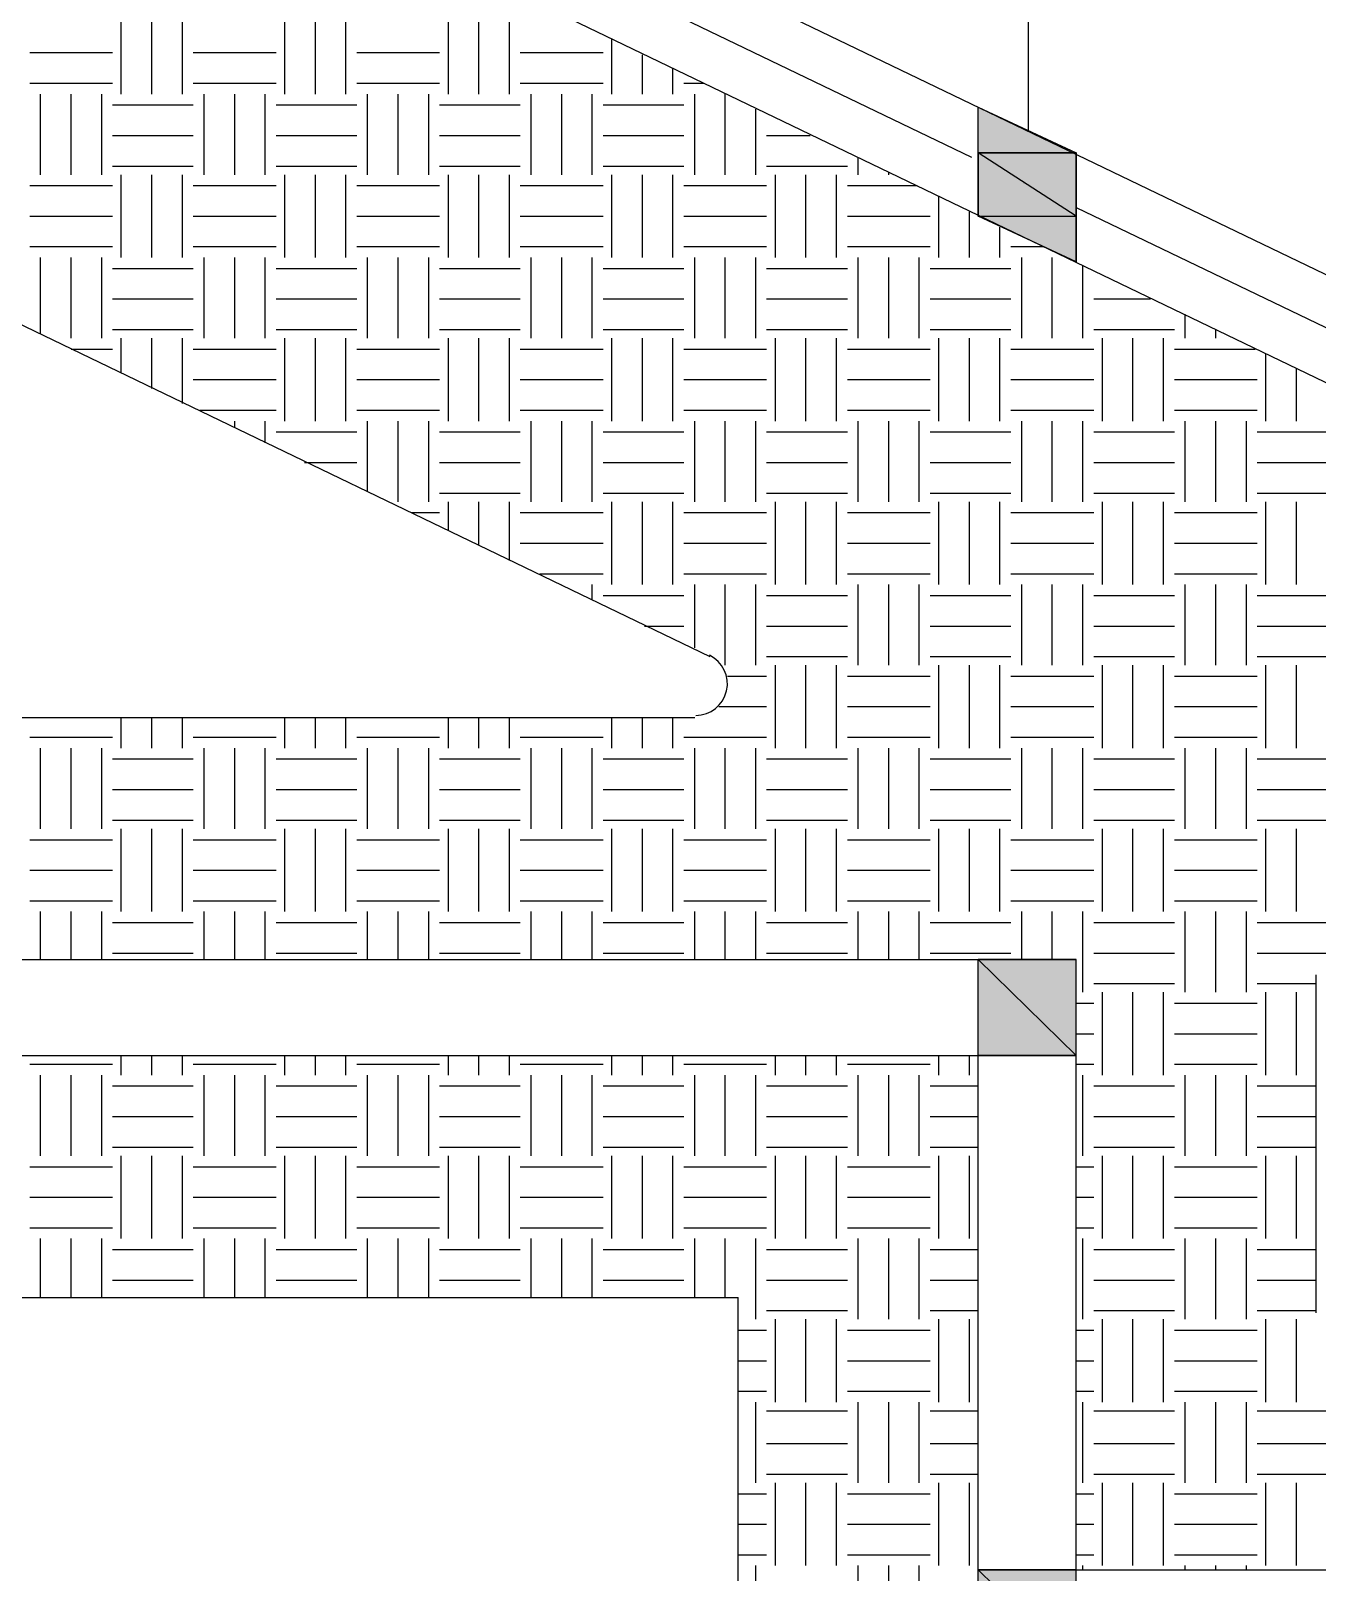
# Model space of a CAD drawing. Header units: millimetres. Extents: x 3504 to 3889, y 1729 to 1927.
# Drawn here: x 3647.99 to 3672.97, y 1801.25 to 1831.18 of the extents above; entities that cross this region are included whole.
import ezdxf

# ---------------------------------------------------------------- set-up
doc = ezdxf.new("R2010")
doc.units = ezdxf.units.MM

msp = doc.modelspace()

# ---------------------------------------------------------------- hatches: boundary and pattern name
at = {"true_color": 0x000000}
for points in [[(3666.389, 1829.694), (3668.294, 1828.805), (3666.389, 1828.805)], [(3666.389, 1828.805), (3668.294, 1828.805), (3668.294, 1827.578)]]:
    msp.add_hatch(color=18, dxfattribs=at).paths.add_polyline_path(points)
h = msp.add_hatch(color=18, dxfattribs=at)
h.paths.add_polyline_path([(3666.389, 1828.805), (3666.389, 1827.578), (3668.294, 1827.578)])
h.paths.add_polyline_path([(3666.389, 1827.578), (3668.294, 1827.578), (3668.294, 1826.689)])
h = msp.add_hatch(color=18, dxfattribs=at)
h.paths.add_polyline_path([(3668.294, 1813.142), (3666.389, 1813.142), (3668.294, 1811.279)])
h.paths.add_polyline_path([(3666.389, 1813.142), (3668.294, 1811.279), (3666.389, 1811.279)])
h = msp.add_hatch(color=18, dxfattribs=at)
h.paths.add_polyline_path([(3668.294, 1801.289), (3666.389, 1801.289), (3668.294, 1799.426)])
h.paths.add_polyline_path([(3666.389, 1801.289), (3668.294, 1799.426), (3666.389, 1799.426)])

# ---------------------------------------------------------------- linework, layer by layer
at = {"color": 18, "linetype": 'Continuous', "lineweight": -2, "true_color": 0x000000}
for p, q in [((3548.914, 1886.252), (3735.773, 1796.293)), ((3548.914, 1884.177), (3735.773, 1794.177)), ((3561.698, 1866.948), (3661.182, 1819.026)), ((3667.362, 1836.595), (3667.362, 1829.229)), ((3658.176, 1832.615), (3666.262, 1828.721)), ((3649.752, 1829.948), (3649.752, 1831.557)), ((3650.344, 1829.948), (3650.344, 1831.557)), ((3650.937, 1829.948), (3650.937, 1831.557)), ((3652.927, 1829.948), (3652.927, 1831.557)), ((3653.519, 1829.948), (3653.519, 1831.557)), ((3654.112, 1829.948), (3654.112, 1831.557)), ((3656.102, 1829.948), (3656.102, 1831.557)), ((3656.694, 1829.948), (3656.694, 1831.557)), ((3657.287, 1829.948), (3657.287, 1831.557)), ((3659.277, 1829.948), (3659.277, 1831.007)), ((3647.974, 1830.753), (3649.582, 1830.753)), ((3651.149, 1830.753), (3652.757, 1830.753)), ((3654.324, 1830.753), (3655.932, 1830.753)), ((3657.499, 1830.753), (3659.107, 1830.753)), ((3659.869, 1829.948), (3659.869, 1830.71)), ((3660.462, 1829.948), (3660.462, 1830.456)), ((3647.974, 1830.16), (3649.582, 1830.16)), ((3648.185, 1828.382), (3648.185, 1829.948)), ((3648.778, 1828.382), (3648.778, 1829.948)), ((3649.371, 1828.382), (3649.371, 1829.948)), ((3651.149, 1830.16), (3652.757, 1830.16)), ((3651.36, 1828.382), (3651.36, 1829.948)), ((3651.953, 1828.382), (3651.953, 1829.948)), ((3652.546, 1828.382), (3652.546, 1829.948)), ((3654.324, 1830.16), (3655.932, 1830.16)), ((3654.535, 1828.382), (3654.535, 1829.948)), ((3655.128, 1828.382), (3655.128, 1829.948)), ((3655.721, 1828.382), (3655.721, 1829.948)), ((3657.499, 1830.16), (3659.107, 1830.16)), ((3657.71, 1828.382), (3657.71, 1829.948)), ((3658.303, 1828.382), (3658.303, 1829.948)), ((3658.896, 1828.382), (3658.896, 1829.948)), ((3660.674, 1830.16), (3661.055, 1830.16)), ((3660.885, 1828.382), (3660.885, 1829.948)), ((3661.478, 1828.382), (3661.478, 1829.948)), ((3649.582, 1829.737), (3651.149, 1829.737)), ((3652.757, 1829.737), (3654.324, 1829.737)), ((3655.932, 1829.737), (3657.499, 1829.737)), ((3659.107, 1829.737), (3660.674, 1829.737)), ((3662.071, 1828.382), (3662.071, 1829.652)), ((3666.389, 1827.578), (3666.389, 1829.694)), ((3649.582, 1829.144), (3651.149, 1829.144)), ((3652.757, 1829.144), (3654.324, 1829.144)), ((3655.932, 1829.144), (3657.499, 1829.144)), ((3659.107, 1829.144), (3660.674, 1829.144)), ((3662.282, 1829.144), (3663.129, 1829.144)), ((3664.06, 1828.382), (3664.06, 1828.721)), ((3668.294, 1826.689), (3668.294, 1828.805)), ((3649.582, 1828.551), (3651.149, 1828.551)), ((3652.757, 1828.551), (3654.324, 1828.551)), ((3655.932, 1828.551), (3657.499, 1828.551)), ((3659.107, 1828.551), (3660.674, 1828.551)), ((3662.282, 1828.551), (3663.849, 1828.551)), ((3664.653, 1828.382), (3664.653, 1828.424)), ((3647.974, 1828.17), (3649.582, 1828.17)), ((3649.752, 1826.773), (3649.752, 1828.382)), ((3650.344, 1826.773), (3650.344, 1828.382)), ((3650.937, 1826.773), (3650.937, 1828.382)), ((3651.149, 1828.17), (3652.757, 1828.17)), ((3652.927, 1826.773), (3652.927, 1828.382)), ((3653.519, 1826.773), (3653.519, 1828.382)), ((3654.112, 1826.773), (3654.112, 1828.382)), ((3654.324, 1828.17), (3655.932, 1828.17)), ((3656.102, 1826.773), (3656.102, 1828.382)), ((3656.694, 1826.773), (3656.694, 1828.382)), ((3657.287, 1826.773), (3657.287, 1828.382)), ((3657.499, 1828.17), (3659.107, 1828.17)), ((3659.277, 1826.773), (3659.277, 1828.382)), ((3659.869, 1826.773), (3659.869, 1828.382)), ((3660.462, 1826.773), (3660.462, 1828.382)), ((3660.674, 1828.17), (3662.282, 1828.17)), ((3662.452, 1826.773), (3662.452, 1828.382)), ((3663.044, 1826.773), (3663.044, 1828.382)), ((3663.637, 1826.773), (3663.637, 1828.382)), ((3663.849, 1828.17), (3665.203, 1828.17)), ((3667.278, 1828.213), (3667.278, 1828.213)), ((3665.627, 1826.773), (3665.627, 1827.959)), ((3647.974, 1827.578), (3649.582, 1827.578)), ((3651.149, 1827.578), (3652.757, 1827.578)), ((3654.324, 1827.578), (3655.932, 1827.578)), ((3657.499, 1827.578), (3659.107, 1827.578)), ((3660.674, 1827.578), (3662.282, 1827.578)), ((3663.849, 1827.578), (3665.457, 1827.578)), ((3666.219, 1826.773), (3666.219, 1827.662)), ((3668.294, 1827.747), (3676.379, 1823.852)), ((3666.812, 1826.773), (3666.812, 1827.366)), ((3647.974, 1826.985), (3649.582, 1826.985)), ((3651.149, 1826.985), (3652.757, 1826.985)), ((3654.324, 1826.985), (3655.932, 1826.985)), ((3657.499, 1826.985), (3659.107, 1826.985)), ((3660.674, 1826.985), (3662.282, 1826.985)), ((3663.849, 1826.985), (3665.457, 1826.985)), ((3667.024, 1826.985), (3667.659, 1826.985)), ((3648.185, 1825.292), (3648.185, 1826.773)), ((3648.778, 1825.207), (3648.778, 1826.773)), ((3649.371, 1825.207), (3649.371, 1826.773)), ((3651.36, 1825.207), (3651.36, 1826.773)), ((3651.953, 1825.207), (3651.953, 1826.773)), ((3652.546, 1825.207), (3652.546, 1826.773)), ((3654.535, 1825.207), (3654.535, 1826.773)), ((3655.128, 1825.207), (3655.128, 1826.773)), ((3655.721, 1825.207), (3655.721, 1826.773)), ((3657.71, 1825.207), (3657.71, 1826.773)), ((3658.303, 1825.207), (3658.303, 1826.773)), ((3658.896, 1825.207), (3658.896, 1826.773)), ((3660.885, 1825.207), (3660.885, 1826.773)), ((3661.478, 1825.207), (3661.478, 1826.773)), ((3662.071, 1825.207), (3662.071, 1826.773)), ((3664.06, 1825.207), (3664.06, 1826.773)), ((3664.653, 1825.207), (3664.653, 1826.773)), ((3665.246, 1825.207), (3665.246, 1826.773)), ((3667.235, 1825.207), (3667.235, 1826.773)), ((3667.828, 1825.207), (3667.828, 1826.773)), ((3649.582, 1826.562), (3651.149, 1826.562)), ((3652.757, 1826.562), (3654.324, 1826.562)), ((3655.932, 1826.562), (3657.499, 1826.562)), ((3659.107, 1826.562), (3660.674, 1826.562)), ((3662.282, 1826.562), (3663.849, 1826.562)), ((3665.457, 1826.562), (3667.024, 1826.562)), ((3668.421, 1825.207), (3668.421, 1826.604)), ((3649.582, 1825.969), (3651.149, 1825.969)), ((3652.757, 1825.969), (3654.324, 1825.969)), ((3655.932, 1825.969), (3657.499, 1825.969)), ((3659.107, 1825.969), (3660.674, 1825.969)), ((3662.282, 1825.969), (3663.849, 1825.969)), ((3665.457, 1825.969), (3667.024, 1825.969)), ((3668.632, 1825.969), (3669.733, 1825.969)), ((3670.41, 1825.207), (3670.41, 1825.673)), ((3649.582, 1825.376), (3651.149, 1825.376)), ((3649.752, 1824.53), (3649.752, 1825.207)), ((3650.344, 1824.233), (3650.344, 1825.207)), ((3650.937, 1823.937), (3650.937, 1825.207)), ((3652.757, 1825.376), (3654.324, 1825.376)), ((3652.927, 1823.598), (3652.927, 1825.207)), ((3653.519, 1823.598), (3653.519, 1825.207)), ((3654.112, 1823.598), (3654.112, 1825.207)), ((3655.932, 1825.376), (3657.499, 1825.376)), ((3656.102, 1823.598), (3656.102, 1825.207)), ((3656.694, 1823.598), (3656.694, 1825.207)), ((3657.287, 1823.598), (3657.287, 1825.207)), ((3659.107, 1825.376), (3660.674, 1825.376)), ((3659.277, 1823.598), (3659.277, 1825.207)), ((3659.869, 1823.598), (3659.869, 1825.207)), ((3660.462, 1823.598), (3660.462, 1825.207)), ((3662.282, 1825.376), (3663.849, 1825.376)), ((3662.452, 1823.598), (3662.452, 1825.207)), ((3663.044, 1823.598), (3663.044, 1825.207)), ((3663.637, 1823.598), (3663.637, 1825.207)), ((3665.457, 1825.376), (3667.024, 1825.376)), ((3665.627, 1823.598), (3665.627, 1825.207)), ((3666.219, 1823.598), (3666.219, 1825.207)), ((3666.812, 1823.598), (3666.812, 1825.207)), ((3668.632, 1825.376), (3670.199, 1825.376)), ((3668.802, 1823.598), (3668.802, 1825.207)), ((3669.394, 1823.598), (3669.394, 1825.207)), ((3669.987, 1823.598), (3669.987, 1825.207)), ((3671.003, 1825.207), (3671.003, 1825.376)), ((3648.778, 1824.995), (3649.582, 1824.995)), ((3651.149, 1824.995), (3652.757, 1824.995)), ((3654.324, 1824.995), (3655.932, 1824.995)), ((3657.499, 1824.995), (3659.107, 1824.995)), ((3660.674, 1824.995), (3662.282, 1824.995)), ((3663.849, 1824.995), (3665.457, 1824.995)), ((3667.024, 1824.995), (3668.632, 1824.995)), ((3670.199, 1824.995), (3671.765, 1824.995)), ((3671.977, 1823.598), (3671.977, 1824.911)), ((3672.569, 1823.598), (3672.569, 1824.614)), ((3651.149, 1824.403), (3652.757, 1824.403)), ((3654.324, 1824.403), (3655.932, 1824.403)), ((3657.499, 1824.403), (3659.107, 1824.403)), ((3660.674, 1824.403), (3662.282, 1824.403)), ((3663.849, 1824.403), (3665.457, 1824.403)), ((3667.024, 1824.403), (3668.632, 1824.403)), ((3670.199, 1824.403), (3671.807, 1824.403)), ((3651.276, 1823.81), (3652.757, 1823.81)), ((3654.324, 1823.81), (3655.932, 1823.81)), ((3657.499, 1823.81), (3659.107, 1823.81)), ((3660.674, 1823.81), (3662.282, 1823.81)), ((3663.849, 1823.81), (3665.457, 1823.81)), ((3667.024, 1823.81), (3668.632, 1823.81)), ((3670.199, 1823.81), (3671.807, 1823.81)), ((3651.953, 1823.471), (3651.953, 1823.598)), ((3652.546, 1823.175), (3652.546, 1823.598)), ((3652.757, 1823.387), (3654.324, 1823.387)), ((3654.535, 1822.244), (3654.535, 1823.598)), ((3655.128, 1822.032), (3655.128, 1823.598)), ((3655.721, 1822.032), (3655.721, 1823.598)), ((3655.932, 1823.387), (3657.499, 1823.387)), ((3657.71, 1822.032), (3657.71, 1823.598)), ((3658.303, 1822.032), (3658.303, 1823.598)), ((3658.896, 1822.032), (3658.896, 1823.598)), ((3659.107, 1823.387), (3660.674, 1823.387)), ((3660.885, 1822.032), (3660.885, 1823.598)), ((3661.478, 1822.032), (3661.478, 1823.598)), ((3662.071, 1822.032), (3662.071, 1823.598)), ((3662.282, 1823.387), (3663.849, 1823.387)), ((3664.06, 1822.032), (3664.06, 1823.598)), ((3664.653, 1822.032), (3664.653, 1823.598)), ((3665.246, 1822.032), (3665.246, 1823.598)), ((3665.457, 1823.387), (3667.024, 1823.387)), ((3667.235, 1822.032), (3667.235, 1823.598)), ((3667.828, 1822.032), (3667.828, 1823.598)), ((3668.421, 1822.032), (3668.421, 1823.598)), ((3668.632, 1823.387), (3670.199, 1823.387)), ((3670.41, 1822.032), (3670.41, 1823.598)), ((3671.003, 1822.032), (3671.003, 1823.598)), ((3671.596, 1822.032), (3671.596, 1823.598)), ((3671.807, 1823.387), (3673.374, 1823.387)), ((3653.308, 1822.794), (3654.324, 1822.794)), ((3655.932, 1822.794), (3657.499, 1822.794)), ((3659.107, 1822.794), (3660.674, 1822.794)), ((3662.282, 1822.794), (3663.849, 1822.794)), ((3665.457, 1822.794), (3667.024, 1822.794)), ((3668.632, 1822.794), (3670.199, 1822.794)), ((3671.807, 1822.794), (3673.374, 1822.794)), ((3655.932, 1822.201), (3657.499, 1822.201)), ((3659.107, 1822.201), (3660.674, 1822.201)), ((3662.282, 1822.201), (3663.849, 1822.201)), ((3665.457, 1822.201), (3667.024, 1822.201)), ((3668.632, 1822.201), (3670.199, 1822.201)), ((3671.807, 1822.201), (3673.374, 1822.201)), ((3655.382, 1821.82), (3655.932, 1821.82)), ((3656.102, 1821.482), (3656.102, 1822.032)), ((3656.694, 1821.185), (3656.694, 1822.032)), ((3657.287, 1820.889), (3657.287, 1822.032)), ((3657.499, 1821.82), (3659.107, 1821.82)), ((3659.277, 1820.423), (3659.277, 1822.032)), ((3659.869, 1820.423), (3659.869, 1822.032)), ((3660.462, 1820.423), (3660.462, 1822.032)), ((3660.674, 1821.82), (3662.282, 1821.82)), ((3662.452, 1820.423), (3662.452, 1822.032)), ((3663.044, 1820.423), (3663.044, 1822.032)), ((3663.637, 1820.423), (3663.637, 1822.032)), ((3663.849, 1821.82), (3665.457, 1821.82)), ((3665.627, 1820.423), (3665.627, 1822.032)), ((3666.219, 1820.423), (3666.219, 1822.032)), ((3666.812, 1820.423), (3666.812, 1822.032)), ((3667.024, 1821.82), (3668.632, 1821.82)), ((3668.802, 1820.423), (3668.802, 1822.032)), ((3669.394, 1820.423), (3669.394, 1822.032)), ((3669.987, 1820.423), (3669.987, 1822.032)), ((3670.199, 1821.82), (3671.807, 1821.82)), ((3671.977, 1820.423), (3671.977, 1822.032)), ((3672.569, 1820.423), (3672.569, 1822.032)), ((3657.499, 1821.228), (3659.107, 1821.228)), ((3660.674, 1821.228), (3662.282, 1821.228)), ((3663.849, 1821.228), (3665.457, 1821.228)), ((3667.024, 1821.228), (3668.632, 1821.228)), ((3670.199, 1821.228), (3671.807, 1821.228)), ((3657.88, 1820.635), (3659.107, 1820.635)), ((3660.674, 1820.635), (3662.282, 1820.635)), ((3663.849, 1820.635), (3665.457, 1820.635)), ((3667.024, 1820.635), (3668.632, 1820.635)), ((3670.199, 1820.635), (3671.807, 1820.635)), ((3658.303, 1820.423), (3658.303, 1820.423)), ((3658.896, 1820.127), (3658.896, 1820.423)), ((3660.885, 1819.196), (3660.885, 1820.423)), ((3661.478, 1818.857), (3661.478, 1820.423)), ((3662.071, 1818.857), (3662.071, 1820.423)), ((3664.06, 1818.857), (3664.06, 1820.423)), ((3664.653, 1818.857), (3664.653, 1820.423)), ((3665.246, 1818.857), (3665.246, 1820.423)), ((3667.235, 1818.857), (3667.235, 1820.423)), ((3667.828, 1818.857), (3667.828, 1820.423)), ((3668.421, 1818.857), (3668.421, 1820.423)), ((3670.41, 1818.857), (3670.41, 1820.423)), ((3671.003, 1818.857), (3671.003, 1820.423)), ((3671.596, 1818.857), (3671.596, 1820.423)), ((3659.107, 1820.212), (3660.674, 1820.212)), ((3662.282, 1820.212), (3663.849, 1820.212)), ((3665.457, 1820.212), (3667.024, 1820.212)), ((3668.632, 1820.212), (3670.199, 1820.212)), ((3671.807, 1820.212), (3673.374, 1820.212)), ((3659.912, 1819.619), (3660.674, 1819.619)), ((3662.282, 1819.619), (3663.849, 1819.619)), ((3665.457, 1819.619), (3667.024, 1819.619)), ((3668.632, 1819.619), (3670.199, 1819.619)), ((3671.807, 1819.619), (3673.374, 1819.619)), ((3662.282, 1819.026), (3663.849, 1819.026)), ((3662.452, 1817.248), (3662.452, 1818.857)), ((3663.044, 1817.248), (3663.044, 1818.857)), ((3663.637, 1817.248), (3663.637, 1818.857)), ((3665.457, 1819.026), (3667.024, 1819.026)), ((3665.627, 1817.248), (3665.627, 1818.857)), ((3666.219, 1817.248), (3666.219, 1818.857)), ((3666.812, 1817.248), (3666.812, 1818.857)), ((3668.632, 1819.026), (3670.199, 1819.026)), ((3668.802, 1817.248), (3668.802, 1818.857)), ((3669.394, 1817.248), (3669.394, 1818.857)), ((3669.987, 1817.248), (3669.987, 1818.857)), ((3671.807, 1819.026), (3673.374, 1819.026)), ((3671.977, 1817.248), (3671.977, 1818.857)), ((3672.569, 1817.248), (3672.569, 1818.857)), ((3661.52, 1818.645), (3662.282, 1818.645)), ((3663.849, 1818.645), (3665.457, 1818.645)), ((3667.024, 1818.645), (3668.632, 1818.645)), ((3670.199, 1818.645), (3671.807, 1818.645)), ((3661.351, 1818.053), (3662.282, 1818.053)), ((3663.849, 1818.053), (3665.457, 1818.053)), ((3667.024, 1818.053), (3668.632, 1818.053)), ((3670.199, 1818.053), (3671.807, 1818.053)), ((3561.402, 1817.841), (3660.885, 1817.841)), ((3649.752, 1817.248), (3649.752, 1817.841)), ((3650.344, 1817.248), (3650.344, 1817.841)), ((3650.937, 1817.248), (3650.937, 1817.841)), ((3652.927, 1817.248), (3652.927, 1817.841)), ((3653.519, 1817.248), (3653.519, 1817.841)), ((3654.112, 1817.248), (3654.112, 1817.841)), ((3656.102, 1817.248), (3656.102, 1817.841)), ((3656.694, 1817.248), (3656.694, 1817.841)), ((3657.287, 1817.248), (3657.287, 1817.841)), ((3659.277, 1817.248), (3659.277, 1817.841)), ((3659.869, 1817.248), (3659.869, 1817.841)), ((3660.462, 1817.248), (3660.462, 1817.841)), ((3647.974, 1817.46), (3649.582, 1817.46)), ((3651.149, 1817.46), (3652.757, 1817.46)), ((3654.324, 1817.46), (3655.932, 1817.46)), ((3657.499, 1817.46), (3659.107, 1817.46)), ((3660.674, 1817.46), (3662.282, 1817.46)), ((3663.849, 1817.46), (3665.457, 1817.46)), ((3667.024, 1817.46), (3668.632, 1817.46)), ((3670.199, 1817.46), (3671.807, 1817.46)), ((3648.185, 1815.682), (3648.185, 1817.248)), ((3648.778, 1815.682), (3648.778, 1817.248)), ((3649.371, 1815.682), (3649.371, 1817.248)), ((3649.582, 1817.037), (3651.149, 1817.037)), ((3651.36, 1815.682), (3651.36, 1817.248)), ((3651.953, 1815.682), (3651.953, 1817.248)), ((3652.546, 1815.682), (3652.546, 1817.248)), ((3652.757, 1817.037), (3654.324, 1817.037)), ((3654.535, 1815.682), (3654.535, 1817.248)), ((3655.128, 1815.682), (3655.128, 1817.248)), ((3655.721, 1815.682), (3655.721, 1817.248)), ((3655.932, 1817.037), (3657.499, 1817.037)), ((3657.71, 1815.682), (3657.71, 1817.248)), ((3658.303, 1815.682), (3658.303, 1817.248)), ((3658.896, 1815.682), (3658.896, 1817.248)), ((3659.107, 1817.037), (3660.674, 1817.037)), ((3660.885, 1815.682), (3660.885, 1817.248)), ((3661.478, 1815.682), (3661.478, 1817.248)), ((3662.071, 1815.682), (3662.071, 1817.248)), ((3662.282, 1817.037), (3663.849, 1817.037)), ((3664.06, 1815.682), (3664.06, 1817.248)), ((3664.653, 1815.682), (3664.653, 1817.248)), ((3665.246, 1815.682), (3665.246, 1817.248)), ((3665.457, 1817.037), (3667.024, 1817.037)), ((3667.235, 1815.682), (3667.235, 1817.248)), ((3667.828, 1815.682), (3667.828, 1817.248)), ((3668.421, 1815.682), (3668.421, 1817.248)), ((3668.632, 1817.037), (3670.199, 1817.037)), ((3670.41, 1815.682), (3670.41, 1817.248)), ((3671.003, 1815.682), (3671.003, 1817.248)), ((3671.596, 1815.682), (3671.596, 1817.248)), ((3671.807, 1817.037), (3673.374, 1817.037)), ((3649.582, 1816.444), (3651.149, 1816.444)), ((3652.757, 1816.444), (3654.324, 1816.444)), ((3655.932, 1816.444), (3657.499, 1816.444)), ((3659.107, 1816.444), (3660.674, 1816.444)), ((3662.282, 1816.444), (3663.849, 1816.444)), ((3665.457, 1816.444), (3667.024, 1816.444)), ((3668.632, 1816.444), (3670.199, 1816.444)), ((3671.807, 1816.444), (3673.374, 1816.444)), ((3649.582, 1815.851), (3651.149, 1815.851)), ((3652.757, 1815.851), (3654.324, 1815.851)), ((3655.932, 1815.851), (3657.499, 1815.851)), ((3659.107, 1815.851), (3660.674, 1815.851)), ((3662.282, 1815.851), (3663.849, 1815.851)), ((3665.457, 1815.851), (3667.024, 1815.851)), ((3668.632, 1815.851), (3670.199, 1815.851)), ((3671.807, 1815.851), (3673.374, 1815.851)), ((3649.752, 1814.073), (3649.752, 1815.682)), ((3650.344, 1814.073), (3650.344, 1815.682)), ((3650.937, 1814.073), (3650.937, 1815.682)), ((3652.927, 1814.073), (3652.927, 1815.682)), ((3653.519, 1814.073), (3653.519, 1815.682)), ((3654.112, 1814.073), (3654.112, 1815.682)), ((3656.102, 1814.073), (3656.102, 1815.682)), ((3656.694, 1814.073), (3656.694, 1815.682)), ((3657.287, 1814.073), (3657.287, 1815.682)), ((3659.277, 1814.073), (3659.277, 1815.682)), ((3659.869, 1814.073), (3659.869, 1815.682)), ((3660.462, 1814.073), (3660.462, 1815.682)), ((3662.452, 1814.073), (3662.452, 1815.682)), ((3663.044, 1814.073), (3663.044, 1815.682)), ((3663.637, 1814.073), (3663.637, 1815.682)), ((3665.627, 1814.073), (3665.627, 1815.682)), ((3666.219, 1814.073), (3666.219, 1815.682)), ((3666.812, 1814.073), (3666.812, 1815.682)), ((3668.802, 1814.073), (3668.802, 1815.682)), ((3669.394, 1814.073), (3669.394, 1815.682)), ((3669.987, 1814.073), (3669.987, 1815.682)), ((3671.977, 1814.073), (3671.977, 1815.682)), ((3672.569, 1814.073), (3672.569, 1815.682)), ((3647.974, 1815.47), (3649.582, 1815.47)), ((3651.149, 1815.47), (3652.757, 1815.47)), ((3654.324, 1815.47), (3655.932, 1815.47)), ((3657.499, 1815.47), (3659.107, 1815.47)), ((3660.674, 1815.47), (3662.282, 1815.47)), ((3663.849, 1815.47), (3665.457, 1815.47)), ((3667.024, 1815.47), (3668.632, 1815.47)), ((3670.199, 1815.47), (3671.807, 1815.47)), ((3647.974, 1814.878), (3649.582, 1814.878)), ((3651.149, 1814.878), (3652.757, 1814.878)), ((3654.324, 1814.878), (3655.932, 1814.878)), ((3657.499, 1814.878), (3659.107, 1814.878)), ((3660.674, 1814.878), (3662.282, 1814.878)), ((3663.849, 1814.878), (3665.457, 1814.878)), ((3667.024, 1814.878), (3668.632, 1814.878)), ((3670.199, 1814.878), (3671.807, 1814.878)), ((3647.974, 1814.285), (3649.582, 1814.285)), ((3648.185, 1813.142), (3648.185, 1814.073)), ((3648.778, 1813.142), (3648.778, 1814.073)), ((3649.371, 1813.142), (3649.371, 1814.073)), ((3651.149, 1814.285), (3652.757, 1814.285)), ((3651.36, 1813.142), (3651.36, 1814.073)), ((3651.953, 1813.142), (3651.953, 1814.073)), ((3652.546, 1813.142), (3652.546, 1814.073)), ((3654.324, 1814.285), (3655.932, 1814.285)), ((3654.535, 1813.142), (3654.535, 1814.073)), ((3655.128, 1813.142), (3655.128, 1814.073)), ((3655.721, 1813.142), (3655.721, 1814.073)), ((3657.499, 1814.285), (3659.107, 1814.285)), ((3657.71, 1813.142), (3657.71, 1814.073)), ((3658.303, 1813.142), (3658.303, 1814.073)), ((3658.896, 1813.142), (3658.896, 1814.073)), ((3660.674, 1814.285), (3662.282, 1814.285)), ((3660.885, 1813.142), (3660.885, 1814.073)), ((3661.478, 1813.142), (3661.478, 1814.073)), ((3662.071, 1813.142), (3662.071, 1814.073)), ((3663.849, 1814.285), (3665.457, 1814.285)), ((3664.06, 1813.142), (3664.06, 1814.073)), ((3664.653, 1813.142), (3664.653, 1814.073)), ((3665.246, 1813.142), (3665.246, 1814.073)), ((3667.024, 1814.285), (3668.632, 1814.285)), ((3667.235, 1813.142), (3667.235, 1814.073)), ((3667.828, 1813.142), (3667.828, 1814.073)), ((3668.421, 1812.507), (3668.421, 1814.073)), ((3670.199, 1814.285), (3671.807, 1814.285)), ((3670.41, 1812.507), (3670.41, 1814.073)), ((3671.003, 1812.507), (3671.003, 1814.073)), ((3671.596, 1812.507), (3671.596, 1814.073)), ((3649.582, 1813.862), (3651.149, 1813.862)), ((3652.757, 1813.862), (3654.324, 1813.862)), ((3655.932, 1813.862), (3657.499, 1813.862)), ((3659.107, 1813.862), (3660.674, 1813.862)), ((3662.282, 1813.862), (3663.849, 1813.862)), ((3665.457, 1813.862), (3667.024, 1813.862)), ((3668.632, 1813.862), (3670.199, 1813.862)), ((3671.807, 1813.862), (3673.374, 1813.862)), ((3548.914, 1813.142), (3668.294, 1813.142)), ((3649.582, 1813.269), (3651.149, 1813.269)), ((3652.757, 1813.269), (3654.324, 1813.269)), ((3655.932, 1813.269), (3657.499, 1813.269)), ((3659.107, 1813.269), (3660.674, 1813.269)), ((3662.282, 1813.269), (3663.849, 1813.269)), ((3665.457, 1813.269), (3667.024, 1813.269)), ((3666.389, 1738.805), (3666.389, 1813.142)), ((3668.294, 1736.9), (3668.294, 1813.142)), ((3668.632, 1813.269), (3670.199, 1813.269)), ((3671.807, 1813.269), (3673.374, 1813.269)), ((3672.95, 1806.284), (3672.95, 1812.846)), ((3668.632, 1812.676), (3670.199, 1812.676)), ((3671.807, 1812.676), (3672.95, 1812.676)), ((3668.294, 1812.295), (3668.632, 1812.295)), ((3668.802, 1810.898), (3668.802, 1812.507)), ((3669.394, 1810.898), (3669.394, 1812.507)), ((3669.987, 1810.898), (3669.987, 1812.507)), ((3670.199, 1812.295), (3671.807, 1812.295)), ((3671.977, 1810.898), (3671.977, 1812.507)), ((3672.569, 1810.898), (3672.569, 1812.507)), ((3668.294, 1811.703), (3668.632, 1811.703)), ((3670.199, 1811.703), (3671.807, 1811.703)), ((3548.914, 1811.279), (3668.294, 1811.279)), ((3647.974, 1811.11), (3649.582, 1811.11)), ((3649.752, 1810.898), (3649.752, 1811.279)), ((3650.344, 1810.898), (3650.344, 1811.279)), ((3650.937, 1810.898), (3650.937, 1811.279)), ((3651.149, 1811.11), (3652.757, 1811.11)), ((3652.927, 1810.898), (3652.927, 1811.279)), ((3653.519, 1810.898), (3653.519, 1811.279)), ((3654.112, 1810.898), (3654.112, 1811.279)), ((3654.324, 1811.11), (3655.932, 1811.11)), ((3656.102, 1810.898), (3656.102, 1811.279)), ((3656.694, 1810.898), (3656.694, 1811.279)), ((3657.287, 1810.898), (3657.287, 1811.279)), ((3657.499, 1811.11), (3659.107, 1811.11)), ((3659.277, 1810.898), (3659.277, 1811.279)), ((3659.869, 1810.898), (3659.869, 1811.279)), ((3660.462, 1810.898), (3660.462, 1811.279)), ((3660.674, 1811.11), (3662.282, 1811.11)), ((3662.452, 1810.898), (3662.452, 1811.279)), ((3663.044, 1810.898), (3663.044, 1811.279)), ((3663.637, 1810.898), (3663.637, 1811.279)), ((3663.849, 1811.11), (3665.457, 1811.11)), ((3665.627, 1810.898), (3665.627, 1811.279)), ((3666.219, 1810.898), (3666.219, 1811.279)), ((3668.294, 1811.11), (3668.632, 1811.11)), ((3670.199, 1811.11), (3671.807, 1811.11)), ((3648.185, 1809.332), (3648.185, 1810.898)), ((3648.778, 1809.332), (3648.778, 1810.898)), ((3649.371, 1809.332), (3649.371, 1810.898)), ((3651.36, 1809.332), (3651.36, 1810.898)), ((3651.953, 1809.332), (3651.953, 1810.898)), ((3652.546, 1809.332), (3652.546, 1810.898)), ((3654.535, 1809.332), (3654.535, 1810.898)), ((3655.128, 1809.332), (3655.128, 1810.898)), ((3655.721, 1809.332), (3655.721, 1810.898)), ((3657.71, 1809.332), (3657.71, 1810.898)), ((3658.303, 1809.332), (3658.303, 1810.898)), ((3658.896, 1809.332), (3658.896, 1810.898)), ((3660.885, 1809.332), (3660.885, 1810.898)), ((3661.478, 1809.332), (3661.478, 1810.898)), ((3662.071, 1809.332), (3662.071, 1810.898)), ((3664.06, 1809.332), (3664.06, 1810.898)), ((3664.653, 1809.332), (3664.653, 1810.898)), ((3665.246, 1809.332), (3665.246, 1810.898)), ((3668.421, 1809.332), (3668.421, 1810.898)), ((3670.41, 1809.332), (3670.41, 1810.898)), ((3671.003, 1809.332), (3671.003, 1810.898)), ((3671.596, 1809.332), (3671.596, 1810.898)), ((3649.582, 1810.687), (3651.149, 1810.687)), ((3652.757, 1810.687), (3654.324, 1810.687)), ((3655.932, 1810.687), (3657.499, 1810.687)), ((3659.107, 1810.687), (3660.674, 1810.687)), ((3662.282, 1810.687), (3663.849, 1810.687)), ((3665.457, 1810.687), (3666.389, 1810.687)), ((3668.632, 1810.687), (3670.199, 1810.687)), ((3671.807, 1810.687), (3672.95, 1810.687)), ((3649.582, 1810.094), (3651.149, 1810.094)), ((3652.757, 1810.094), (3654.324, 1810.094)), ((3655.932, 1810.094), (3657.499, 1810.094)), ((3659.107, 1810.094), (3660.674, 1810.094)), ((3662.282, 1810.094), (3663.849, 1810.094)), ((3665.457, 1810.094), (3666.389, 1810.094)), ((3668.632, 1810.094), (3670.199, 1810.094)), ((3671.807, 1810.094), (3672.95, 1810.094)), ((3649.582, 1809.501), (3651.149, 1809.501)), ((3649.752, 1807.723), (3649.752, 1809.332)), ((3650.344, 1807.723), (3650.344, 1809.332)), ((3650.937, 1807.723), (3650.937, 1809.332)), ((3652.757, 1809.501), (3654.324, 1809.501)), ((3652.927, 1807.723), (3652.927, 1809.332)), ((3653.519, 1807.723), (3653.519, 1809.332)), ((3654.112, 1807.723), (3654.112, 1809.332)), ((3655.932, 1809.501), (3657.499, 1809.501)), ((3656.102, 1807.723), (3656.102, 1809.332)), ((3656.694, 1807.723), (3656.694, 1809.332)), ((3657.287, 1807.723), (3657.287, 1809.332)), ((3659.107, 1809.501), (3660.674, 1809.501)), ((3659.277, 1807.723), (3659.277, 1809.332)), ((3659.869, 1807.723), (3659.869, 1809.332)), ((3660.462, 1807.723), (3660.462, 1809.332)), ((3662.282, 1809.501), (3663.849, 1809.501)), ((3662.452, 1807.723), (3662.452, 1809.332)), ((3663.044, 1807.723), (3663.044, 1809.332)), ((3663.637, 1807.723), (3663.637, 1809.332)), ((3665.457, 1809.501), (3666.389, 1809.501)), ((3665.627, 1807.723), (3665.627, 1809.332)), ((3666.219, 1807.723), (3666.219, 1809.332)), ((3668.632, 1809.501), (3670.199, 1809.501)), ((3668.802, 1807.723), (3668.802, 1809.332)), ((3669.394, 1807.723), (3669.394, 1809.332)), ((3669.987, 1807.723), (3669.987, 1809.332)), ((3671.807, 1809.501), (3672.95, 1809.501)), ((3671.977, 1807.723), (3671.977, 1809.332)), ((3672.569, 1807.723), (3672.569, 1809.332)), ((3647.974, 1809.12), (3649.582, 1809.12)), ((3651.149, 1809.12), (3652.757, 1809.12)), ((3654.324, 1809.12), (3655.932, 1809.12)), ((3657.499, 1809.12), (3659.107, 1809.12)), ((3660.674, 1809.12), (3662.282, 1809.12)), ((3663.849, 1809.12), (3665.457, 1809.12)), ((3668.294, 1809.12), (3668.632, 1809.12)), ((3670.199, 1809.12), (3671.807, 1809.12)), ((3647.974, 1808.528), (3649.582, 1808.528)), ((3651.149, 1808.528), (3652.757, 1808.528)), ((3654.324, 1808.528), (3655.932, 1808.528)), ((3657.499, 1808.528), (3659.107, 1808.528)), ((3660.674, 1808.528), (3662.282, 1808.528)), ((3663.849, 1808.528), (3665.457, 1808.528)), ((3668.294, 1808.528), (3668.632, 1808.528)), ((3670.199, 1808.528), (3671.807, 1808.528)), ((3647.974, 1807.935), (3649.582, 1807.935)), ((3651.149, 1807.935), (3652.757, 1807.935)), ((3654.324, 1807.935), (3655.932, 1807.935)), ((3657.499, 1807.935), (3659.107, 1807.935)), ((3660.674, 1807.935), (3662.282, 1807.935)), ((3663.849, 1807.935), (3665.457, 1807.935)), ((3668.294, 1807.935), (3668.632, 1807.935)), ((3670.199, 1807.935), (3671.807, 1807.935)), ((3648.185, 1806.58), (3648.185, 1807.723)), ((3648.778, 1806.58), (3648.778, 1807.723)), ((3649.371, 1806.58), (3649.371, 1807.723)), ((3649.582, 1807.512), (3651.149, 1807.512)), ((3651.36, 1806.58), (3651.36, 1807.723)), ((3651.953, 1806.58), (3651.953, 1807.723)), ((3652.546, 1806.58), (3652.546, 1807.723)), ((3652.757, 1807.512), (3654.324, 1807.512)), ((3654.535, 1806.58), (3654.535, 1807.723)), ((3655.128, 1806.58), (3655.128, 1807.723)), ((3655.721, 1806.58), (3655.721, 1807.723)), ((3655.932, 1807.512), (3657.499, 1807.512)), ((3657.71, 1806.58), (3657.71, 1807.723)), ((3658.303, 1806.58), (3658.303, 1807.723)), ((3658.896, 1806.58), (3658.896, 1807.723)), ((3659.107, 1807.512), (3660.674, 1807.512)), ((3660.885, 1806.58), (3660.885, 1807.723)), ((3661.478, 1806.58), (3661.478, 1807.723)), ((3662.071, 1806.157), (3662.071, 1807.723)), ((3662.282, 1807.512), (3663.849, 1807.512)), ((3664.06, 1806.157), (3664.06, 1807.723)), ((3664.653, 1806.157), (3664.653, 1807.723)), ((3665.246, 1806.157), (3665.246, 1807.723)), ((3665.457, 1807.512), (3666.389, 1807.512)), ((3668.421, 1806.157), (3668.421, 1807.723)), ((3668.632, 1807.512), (3670.199, 1807.512)), ((3670.41, 1806.157), (3670.41, 1807.723)), ((3671.003, 1806.157), (3671.003, 1807.723)), ((3671.596, 1806.157), (3671.596, 1807.723)), ((3671.807, 1807.512), (3672.95, 1807.512)), ((3649.582, 1806.919), (3651.149, 1806.919)), ((3652.757, 1806.919), (3654.324, 1806.919)), ((3655.932, 1806.919), (3657.499, 1806.919)), ((3659.107, 1806.919), (3660.674, 1806.919)), ((3662.282, 1806.919), (3663.849, 1806.919)), ((3665.457, 1806.919), (3666.389, 1806.919)), ((3668.632, 1806.919), (3670.199, 1806.919)), ((3671.807, 1806.919), (3672.95, 1806.919)), ((3636.078, 1806.58), (3661.732, 1806.58)), ((3661.732, 1778.471), (3661.732, 1806.58)), ((3662.282, 1806.326), (3663.849, 1806.326)), ((3665.457, 1806.326), (3666.389, 1806.326)), ((3668.632, 1806.326), (3670.199, 1806.326)), ((3671.807, 1806.326), (3672.95, 1806.326)), ((3662.452, 1804.548), (3662.452, 1806.157)), ((3663.044, 1804.548), (3663.044, 1806.157)), ((3663.637, 1804.548), (3663.637, 1806.157)), ((3665.627, 1804.548), (3665.627, 1806.157)), ((3666.219, 1804.548), (3666.219, 1806.157)), ((3668.802, 1804.548), (3668.802, 1806.157)), ((3669.394, 1804.548), (3669.394, 1806.157)), ((3669.987, 1804.548), (3669.987, 1806.157)), ((3671.977, 1804.548), (3671.977, 1806.157)), ((3672.569, 1804.548), (3672.569, 1806.157)), ((3661.732, 1805.945), (3662.282, 1805.945)), ((3663.849, 1805.945), (3665.457, 1805.945)), ((3668.294, 1805.945), (3668.632, 1805.945)), ((3670.199, 1805.945), (3671.807, 1805.945)), ((3661.732, 1805.353), (3662.282, 1805.353)), ((3663.849, 1805.353), (3665.457, 1805.353)), ((3668.294, 1805.353), (3668.632, 1805.353)), ((3670.199, 1805.353), (3671.807, 1805.353)), ((3661.732, 1804.76), (3662.282, 1804.76)), ((3663.849, 1804.76), (3665.457, 1804.76)), ((3668.294, 1804.76), (3668.632, 1804.76)), ((3670.199, 1804.76), (3671.807, 1804.76)), ((3662.071, 1802.982), (3662.071, 1804.548)), ((3664.06, 1802.982), (3664.06, 1804.548)), ((3664.653, 1802.982), (3664.653, 1804.548)), ((3665.246, 1802.982), (3665.246, 1804.548)), ((3668.421, 1802.982), (3668.421, 1804.548)), ((3670.41, 1802.982), (3670.41, 1804.548)), ((3671.003, 1802.982), (3671.003, 1804.548)), ((3671.596, 1802.982), (3671.596, 1804.548)), ((3662.282, 1804.379), (3663.849, 1804.379)), ((3665.457, 1804.379), (3666.389, 1804.379)), ((3668.632, 1804.379), (3670.199, 1804.379)), ((3671.807, 1804.379), (3673.374, 1804.379)), ((3662.282, 1803.744), (3663.849, 1803.744)), ((3665.457, 1803.744), (3666.389, 1803.744)), ((3668.632, 1803.744), (3670.199, 1803.744)), ((3671.807, 1803.744), (3673.374, 1803.744)), ((3662.282, 1803.151), (3663.849, 1803.151)), ((3662.452, 1801.373), (3662.452, 1802.982)), ((3663.044, 1801.373), (3663.044, 1802.982)), ((3663.637, 1801.373), (3663.637, 1802.982)), ((3665.457, 1803.151), (3666.389, 1803.151)), ((3665.627, 1801.373), (3665.627, 1802.982)), ((3666.219, 1801.373), (3666.219, 1802.982)), ((3668.632, 1803.151), (3670.199, 1803.151)), ((3668.802, 1801.373), (3668.802, 1802.982)), ((3669.394, 1801.373), (3669.394, 1802.982)), ((3669.987, 1801.373), (3669.987, 1802.982)), ((3671.807, 1803.151), (3673.374, 1803.151)), ((3671.977, 1801.373), (3671.977, 1802.982)), ((3672.569, 1801.373), (3672.569, 1802.982)), ((3661.732, 1802.77), (3662.282, 1802.77)), ((3663.849, 1802.77), (3665.457, 1802.77)), ((3668.294, 1802.77), (3668.632, 1802.77)), ((3670.199, 1802.77), (3671.807, 1802.77)), ((3661.732, 1802.178), (3662.282, 1802.178)), ((3663.849, 1802.178), (3665.457, 1802.178)), ((3668.294, 1802.178), (3668.632, 1802.178)), ((3670.199, 1802.178), (3671.807, 1802.178)), ((3661.732, 1801.585), (3662.282, 1801.585)), ((3663.849, 1801.585), (3665.457, 1801.585)), ((3668.294, 1801.585), (3668.632, 1801.585)), ((3670.199, 1801.585), (3671.807, 1801.585)), ((3662.071, 1799.807), (3662.071, 1801.373)), ((3664.06, 1799.807), (3664.06, 1801.373)), ((3664.653, 1799.807), (3664.653, 1801.373)), ((3665.246, 1799.807), (3665.246, 1801.373)), ((3666.389, 1801.289), (3705.166, 1801.289)), ((3668.421, 1801.289), (3668.421, 1801.373)), ((3670.41, 1801.289), (3670.41, 1801.373)), ((3671.003, 1801.289), (3671.003, 1801.373)), ((3671.596, 1801.289), (3671.596, 1801.373))]:
    msp.add_line(p, q, dxfattribs=at)
for points in [[(3666.389, 1829.694), (3668.294, 1828.805), (3666.389, 1828.805)], [(3666.389, 1828.805), (3666.389, 1827.578), (3668.294, 1827.578)], [(3666.389, 1828.805), (3668.294, 1828.805), (3668.294, 1827.578)], [(3666.389, 1827.578), (3668.294, 1827.578), (3668.294, 1826.689)], [(3668.294, 1813.142), (3666.389, 1813.142), (3668.294, 1811.279)], [(3666.389, 1813.142), (3668.294, 1811.279), (3666.389, 1811.279)], [(3668.294, 1801.289), (3666.389, 1801.289), (3668.294, 1799.426)], [(3666.389, 1801.289), (3668.294, 1799.426), (3666.389, 1799.426)]]:
    msp.add_lwpolyline(points, close=True, dxfattribs=at)
for points in [[(3661.505, 1818.361), (3661.569, 1818.64), (3661.431, 1818.926), (3661.173, 1819.05)], [(3660.906, 1817.883), (3661.193, 1817.883), (3661.441, 1818.082), (3661.505, 1818.361)]]:
    msp.add_open_spline(points, degree=3, dxfattribs=at)

doc.saveas('drawing.dxf')
